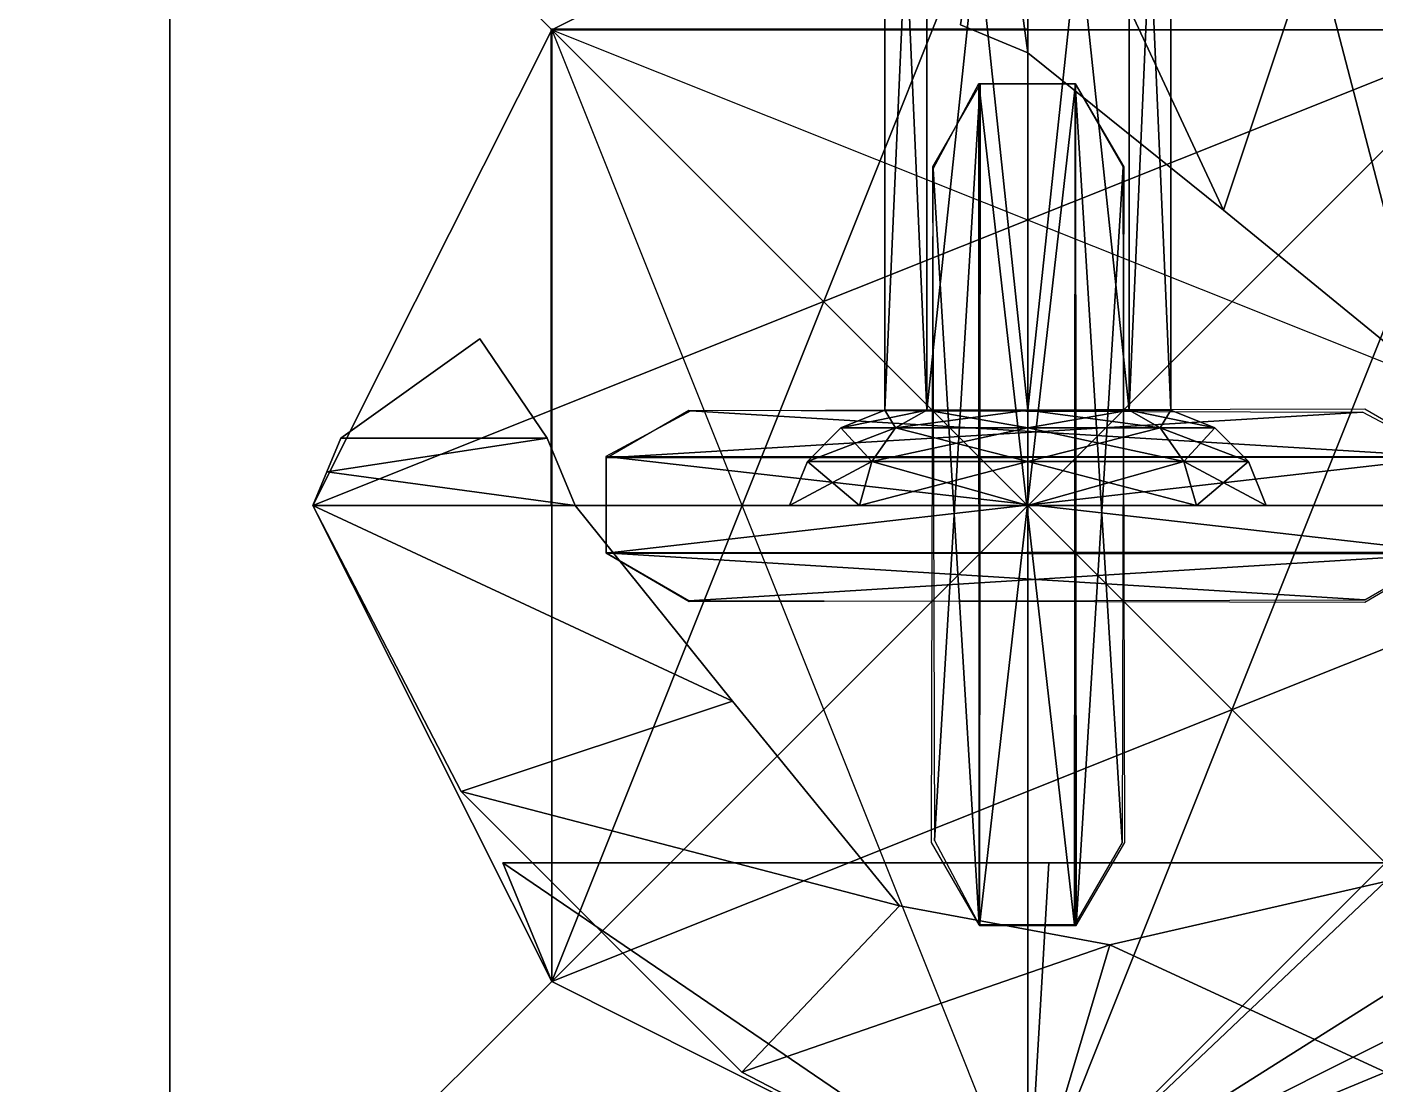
# Model space of a CAD drawing. Extents: x -150 to 2334, y -150 to 2984.
# Drawn here: x 2093.5 to 2107.64, y 1459.06 to 1470.15 of the extents above; entities that cross this region are included whole.
import ezdxf

# ---------------------------------------------------------------- set-up
doc = ezdxf.new("R2010")
doc.units = 0
for name, color, linetype in [('LAYER0', 7, 'CONTINUOUS'), ('LAYER108', 7, 'CONTINUOUS'), ('LAYER125', 7, 'CONTINUOUS'), ('LAYER142', 7, 'CONTINUOUS'), ('LAYER159', 7, 'CONTINUOUS'), ('LAYER202', 9, 'CONTINUOUS'), ('LAYER207', 254, 'CONTINUOUS'), ('LAYER218', 9, 'CONTINUOUS'), ('LAYER220', 7, 'CONTINUOUS'), ('LAYER221', 7, 'CONTINUOUS'), ('LAYER222', 254, 'CONTINUOUS'), ('LAYER277', 7, 'CONTINUOUS'), ('LAYER310', 7, 'CONTINUOUS')]:
    doc.layers.add(name, color=color, linetype=linetype)

msp = doc.modelspace()

# ---------------------------------------------------------------- linework, layer by layer
at = {"layer": 'LAYER0', "invisible_edges": 1}
for points in [[(2334, 2984, -5), (-150, -150, -5), (-150, 2984, -5), (2334, 2984, -5)], [(-150, -150, -5), (2334, 2984, -5), (2334, -150, -5), (-150, -150, -5)], [(2334, -150), (-150, 2984), (-150, -150), (2334, -150)], [(-150, 2984), (2334, -150), (2334, 2984), (-150, 2984)]]:
    msp.add_3dface(points, dxfattribs=at)
at = {"layer": 'LAYER108', "invisible_edges": 1}
for points in [[(2139.4, 1489.128, 866), (1674, 776.4584, 866), (2139.4, 776.4584, 866), (2139.4, 1489.128, 866)], [(1674, 776.4584, 866), (2139.4, 1489.128, 866), (1674, 1489.128, 866), (1674, 776.4584, 866)], [(1674, 1489.128, 848), (2139.4, 776.4584, 848), (1674, 776.4584, 848), (1674, 1489.128, 848)], [(2139.4, 776.4584, 848), (1674, 1489.128, 848), (2139.4, 1489.128, 848), (2139.4, 776.4584, 848)]]:
    msp.add_3dface(points, dxfattribs=at)
at = {"layer": 'LAYER125', "invisible_edges": 1}
for points in [[(2139.4, 1489.128, 1934), (1674, 776.4584, 1934), (2139.4, 776.4584, 1934), (2139.4, 1489.128, 1934)], [(1674, 776.4584, 1934), (2139.4, 1489.128, 1934), (1674, 1489.128, 1934), (1674, 776.4584, 1934)], [(1674, 1489.128, 1916), (2139.4, 776.4584, 1916), (1674, 776.4584, 1916), (1674, 1489.128, 1916)], [(2139.4, 776.4584, 1916), (1674, 1489.128, 1916), (2139.4, 1489.128, 1916), (2139.4, 776.4584, 1916)]]:
    msp.add_3dface(points, dxfattribs=at)
at = {"layer": 'LAYER142', "invisible_edges": 1}
for points in [[(2139.4, 1489.128, 1184), (1614, 776.4584, 1184), (2139.4, 776.4584, 1184), (2139.4, 1489.128, 1184)], [(1614, 776.4584, 1184), (2139.4, 1489.128, 1184), (1614, 1489.128, 1184), (1614, 776.4584, 1184)], [(1614, 1489.128, 1166), (2139.4, 776.4584, 1166), (1614, 776.4584, 1166), (1614, 1489.128, 1166)], [(2139.4, 776.4584, 1166), (1614, 1489.128, 1166), (2139.4, 1489.128, 1166), (2139.4, 776.4584, 1166)]]:
    msp.add_3dface(points, dxfattribs=at)
at = {"layer": 'LAYER159', "invisible_edges": 1}
for points in [[(2139.4, 1489.128, 1578), (1614, 776.4584, 1578), (2139.4, 776.4584, 1578), (2139.4, 1489.128, 1578)], [(1614, 776.4584, 1578), (2139.4, 1489.128, 1578), (1614, 1489.128, 1578), (1614, 776.4584, 1578)], [(1614, 1489.128, 1560), (2139.4, 776.4584, 1560), (1614, 776.4584, 1560), (1614, 1489.128, 1560)], [(2139.4, 776.4584, 1560), (1614, 1489.128, 1560), (2139.4, 1489.128, 1560), (2139.4, 776.4584, 1560)]]:
    msp.add_3dface(points, dxfattribs=at)
at = {"layer": 'LAYER202'}
for points in [[(2102.939, 1466.125, 87.93934), (2102.5, 1466.125, 89), (2102.5, 1476.125, 89), (2102.939, 1466.125, 87.93934)], [(2102.939, 1476.125, 87.93934), (2102.939, 1466.125, 87.93934), (2102.5, 1476.125, 89), (2102.939, 1476.125, 87.93934)], [(2102.5, 1466.125, 89), (2102.939, 1466.125, 90.06066), (2102.939, 1476.125, 90.06066), (2102.5, 1466.125, 89)], [(2102.5, 1476.125, 89), (2102.5, 1466.125, 89), (2102.939, 1476.125, 90.06066), (2102.5, 1476.125, 89)], [(2104, 1466.125, 87.5), (2102.939, 1466.125, 87.93934), (2102.939, 1476.125, 87.93934), (2104, 1466.125, 87.5)], [(2104, 1476.125, 87.5), (2104, 1466.125, 87.5), (2102.939, 1476.125, 87.93934), (2104, 1476.125, 87.5)], [(2102.939, 1466.125, 90.06066), (2104, 1466.125, 90.5), (2104, 1476.125, 90.5), (2102.939, 1466.125, 90.06066)], [(2102.939, 1476.125, 90.06066), (2102.939, 1466.125, 90.06066), (2104, 1476.125, 90.5), (2102.939, 1476.125, 90.06066)], [(2105.061, 1466.125, 87.93934), (2104, 1466.125, 87.5), (2104, 1476.125, 87.5), (2105.061, 1466.125, 87.93934)], [(2105.061, 1476.125, 87.93934), (2105.061, 1466.125, 87.93934), (2104, 1476.125, 87.5), (2105.061, 1476.125, 87.93934)], [(2104, 1466.125, 90.5), (2105.061, 1466.125, 90.06066), (2105.061, 1476.125, 90.06066), (2104, 1466.125, 90.5)], [(2104, 1476.125, 90.5), (2104, 1466.125, 90.5), (2105.061, 1476.125, 90.06066), (2104, 1476.125, 90.5)], [(2105.5, 1466.125, 89), (2105.061, 1466.125, 87.93934), (2105.061, 1476.125, 87.93934), (2105.5, 1466.125, 89)], [(2105.5, 1476.125, 89), (2105.5, 1466.125, 89), (2105.061, 1476.125, 87.93934), (2105.5, 1476.125, 89)], [(2105.061, 1466.125, 90.06066), (2105.5, 1466.125, 89), (2105.5, 1476.125, 89), (2105.061, 1466.125, 90.06066)], [(2105.061, 1476.125, 90.06066), (2105.061, 1466.125, 90.06066), (2105.5, 1476.125, 89), (2105.061, 1476.125, 90.06066)], [(2102.038, 1465.939, 89), (2102.613, 1465.939, 90.38704), (2102.5, 1466.125, 89), (2102.038, 1465.939, 89)], [(2102.038, 1465.939, 89), (2102.5, 1466.125, 89), (2102.939, 1466.125, 87.93934), (2102.038, 1465.939, 89)], [(2102.613, 1465.939, 87.61296), (2102.038, 1465.939, 89), (2102.939, 1466.125, 87.93934), (2102.613, 1465.939, 87.61296)], [(2102.613, 1465.939, 90.38704), (2102.939, 1466.125, 90.06066), (2102.5, 1466.125, 89), (2102.613, 1465.939, 90.38704)], [(2102.613, 1465.939, 90.38704), (2104, 1465.939, 90.96157), (2102.939, 1466.125, 90.06066), (2102.613, 1465.939, 90.38704)], [(2102.613, 1465.939, 87.61296), (2102.939, 1466.125, 87.93934), (2104, 1466.125, 87.5), (2102.613, 1465.939, 87.61296)], [(2104, 1465.939, 87.03843), (2102.613, 1465.939, 87.61296), (2104, 1466.125, 87.5), (2104, 1465.939, 87.03843)], [(2104, 1465.939, 90.96157), (2104, 1466.125, 90.5), (2102.939, 1466.125, 90.06066), (2104, 1465.939, 90.96157)], [(2104, 1465.939, 87.03843), (2104, 1466.125, 87.5), (2105.061, 1466.125, 87.93934), (2104, 1465.939, 87.03843)], [(2105.387, 1465.939, 87.61296), (2104, 1465.939, 87.03843), (2105.061, 1466.125, 87.93934), (2105.387, 1465.939, 87.61296)], [(2105.387, 1465.939, 90.38704), (2105.061, 1466.125, 90.06066), (2104, 1466.125, 90.5), (2105.387, 1465.939, 90.38704)], [(2104, 1465.939, 90.96157), (2105.387, 1465.939, 90.38704), (2104, 1466.125, 90.5), (2104, 1465.939, 90.96157)], [(2105.387, 1465.939, 87.61296), (2105.061, 1466.125, 87.93934), (2105.5, 1466.125, 89), (2105.387, 1465.939, 87.61296)], [(2105.962, 1465.939, 89), (2105.5, 1466.125, 89), (2105.061, 1466.125, 90.06066), (2105.962, 1465.939, 89)], [(2105.387, 1465.939, 90.38704), (2105.962, 1465.939, 89), (2105.061, 1466.125, 90.06066), (2105.387, 1465.939, 90.38704)], [(2105.962, 1465.939, 89), (2105.387, 1465.939, 87.61296), (2105.5, 1466.125, 89), (2105.962, 1465.939, 89)], [(2101.687, 1465.587, 89), (2102.364, 1465.587, 90.63594), (2102.038, 1465.939, 89), (2101.687, 1465.587, 89)], [(2101.687, 1465.587, 89), (2102.038, 1465.939, 89), (2102.613, 1465.939, 87.61296), (2101.687, 1465.587, 89)], [(2102.364, 1465.587, 87.36406), (2101.687, 1465.587, 89), (2102.613, 1465.939, 87.61296), (2102.364, 1465.587, 87.36406)], [(2102.364, 1465.587, 90.63594), (2102.613, 1465.939, 90.38704), (2102.038, 1465.939, 89), (2102.364, 1465.587, 90.63594)], [(2102.364, 1465.587, 90.63594), (2104, 1465.587, 91.31357), (2102.613, 1465.939, 90.38704), (2102.364, 1465.587, 90.63594)], [(2102.364, 1465.587, 87.36406), (2102.613, 1465.939, 87.61296), (2104, 1465.939, 87.03843), (2102.364, 1465.587, 87.36406)], [(2104, 1465.587, 86.68643), (2102.364, 1465.587, 87.36406), (2104, 1465.939, 87.03843), (2104, 1465.587, 86.68643)], [(2104, 1465.587, 91.31357), (2104, 1465.939, 90.96157), (2102.613, 1465.939, 90.38704), (2104, 1465.587, 91.31357)], [(2104, 1465.587, 86.68643), (2104, 1465.939, 87.03843), (2105.387, 1465.939, 87.61296), (2104, 1465.587, 86.68643)], [(2105.636, 1465.587, 87.36406), (2104, 1465.587, 86.68643), (2105.387, 1465.939, 87.61296), (2105.636, 1465.587, 87.36406)], [(2105.636, 1465.587, 90.63594), (2105.387, 1465.939, 90.38704), (2104, 1465.939, 90.96157), (2105.636, 1465.587, 90.63594)], [(2104, 1465.587, 91.31357), (2105.636, 1465.587, 90.63594), (2104, 1465.939, 90.96157), (2104, 1465.587, 91.31357)], [(2105.636, 1465.587, 87.36406), (2105.387, 1465.939, 87.61296), (2105.962, 1465.939, 89), (2105.636, 1465.587, 87.36406)], [(2106.313, 1465.587, 89), (2105.962, 1465.939, 89), (2105.387, 1465.939, 90.38704), (2106.313, 1465.587, 89)], [(2105.636, 1465.587, 90.63594), (2106.313, 1465.587, 89), (2105.387, 1465.939, 90.38704), (2105.636, 1465.587, 90.63594)], [(2106.313, 1465.587, 89), (2105.636, 1465.587, 87.36406), (2105.962, 1465.939, 89), (2106.313, 1465.587, 89)], [(2101.5, 1465.125, 89), (2102.232, 1465.125, 90.76777), (2101.687, 1465.587, 89), (2101.5, 1465.125, 89)], [(2101.5, 1465.125, 89), (2101.687, 1465.587, 89), (2102.364, 1465.587, 87.36406), (2101.5, 1465.125, 89)], [(2102.232, 1465.125, 87.23223), (2101.5, 1465.125, 89), (2102.364, 1465.587, 87.36406), (2102.232, 1465.125, 87.23223)], [(2102.232, 1465.125, 90.76777), (2102.364, 1465.587, 90.63594), (2101.687, 1465.587, 89), (2102.232, 1465.125, 90.76777)], [(2102.232, 1465.125, 90.76777), (2104, 1465.125, 91.5), (2102.364, 1465.587, 90.63594), (2102.232, 1465.125, 90.76777)], [(2102.232, 1465.125, 87.23223), (2102.364, 1465.587, 87.36406), (2104, 1465.587, 86.68643), (2102.232, 1465.125, 87.23223)], [(2104, 1465.125, 86.5), (2102.232, 1465.125, 87.23223), (2104, 1465.587, 86.68643), (2104, 1465.125, 86.5)], [(2104, 1465.125, 91.5), (2104, 1465.587, 91.31357), (2102.364, 1465.587, 90.63594), (2104, 1465.125, 91.5)], [(2104, 1465.125, 86.5), (2104, 1465.587, 86.68643), (2105.636, 1465.587, 87.36406), (2104, 1465.125, 86.5)], [(2105.768, 1465.125, 87.23223), (2104, 1465.125, 86.5), (2105.636, 1465.587, 87.36406), (2105.768, 1465.125, 87.23223)], [(2105.768, 1465.125, 90.76777), (2105.636, 1465.587, 90.63594), (2104, 1465.587, 91.31357), (2105.768, 1465.125, 90.76777)], [(2104, 1465.125, 91.5), (2105.768, 1465.125, 90.76777), (2104, 1465.587, 91.31357), (2104, 1465.125, 91.5)], [(2105.768, 1465.125, 87.23223), (2105.636, 1465.587, 87.36406), (2106.313, 1465.587, 89), (2105.768, 1465.125, 87.23223)], [(2106.5, 1465.125, 89), (2106.313, 1465.587, 89), (2105.636, 1465.587, 90.63594), (2106.5, 1465.125, 89)], [(2105.768, 1465.125, 90.76777), (2106.5, 1465.125, 89), (2105.636, 1465.587, 90.63594), (2105.768, 1465.125, 90.76777)], [(2106.5, 1465.125, 89), (2105.768, 1465.125, 87.23223), (2106.313, 1465.587, 89), (2106.5, 1465.125, 89)], [(2101.5, 1465.125, 89), (2104, 1465.125, 91.5), (2102.232, 1465.125, 90.76777), (2101.5, 1465.125, 89)], [(2105.768, 1465.125, 90.76777), (2104, 1465.125, 91.5), (2101.5, 1465.125, 89), (2105.768, 1465.125, 90.76777)], [(2106.5, 1465.125, 89), (2105.768, 1465.125, 90.76777), (2101.5, 1465.125, 89), (2106.5, 1465.125, 89)], [(2102.232, 1465.125, 87.23223), (2106.5, 1465.125, 89), (2101.5, 1465.125, 89), (2102.232, 1465.125, 87.23223)], [(2104, 1465.125, 86.5), (2106.5, 1465.125, 89), (2102.232, 1465.125, 87.23223), (2104, 1465.125, 86.5)], [(2105.768, 1465.125, 87.23223), (2106.5, 1465.125, 89), (2104, 1465.125, 86.5), (2105.768, 1465.125, 87.23223)]]:
    msp.add_3dface(points, dxfattribs=at)
at = {"layer": 'LAYER207'}
for points in [[(2095, 1456.125, 97.95), (2095, 1474.125, 98.05), (2095, 1474.125, 97.95), (2095, 1456.125, 97.95)], [(2095, 1456.125, 98.05), (2095, 1474.125, 98.05), (2095, 1456.125, 97.95), (2095, 1456.125, 98.05)], [(2113, 1456.125, 97.95), (2095, 1474.125, 97.95), (2113, 1474.125, 97.95), (2113, 1456.125, 97.95)], [(2095, 1456.125, 97.95), (2095, 1474.125, 97.95), (2113, 1456.125, 97.95), (2095, 1456.125, 97.95)], [(2113, 1474.125, 98.05), (2095, 1456.125, 98.05), (2113, 1456.125, 98.05), (2113, 1474.125, 98.05)], [(2095, 1474.125, 98.05), (2095, 1456.125, 98.05), (2113, 1474.125, 98.05), (2095, 1474.125, 98.05)], [(2104, 1472.625, 98.5), (2099.007, 1470.118, 98.5), (2108.993, 1470.118, 98.5), (2104, 1472.625, 98.5)], [(2099.007, 1470.118, 92.5), (2104, 1472.625, 98.5), (2104, 1472.625, 92.5), (2099.007, 1470.118, 92.5)], [(2099.007, 1470.118, 98.5), (2104, 1472.625, 98.5), (2099.007, 1470.118, 92.5), (2099.007, 1470.118, 98.5)], [(2104, 1472.625, 92.5), (2108.993, 1470.118, 92.5), (2099.007, 1470.118, 92.5), (2104, 1472.625, 92.5)], [(2099.007, 1470.118, 98.5), (2108.993, 1470.118, 98.5), (2104, 1472.625, 98.5), (2099.007, 1470.118, 98.5)], [(2104, 1472.625, 92.5), (2108.993, 1470.118, 98.5), (2108.993, 1470.118, 92.5), (2104, 1472.625, 92.5)], [(2104, 1472.625, 98.5), (2108.993, 1470.118, 98.5), (2104, 1472.625, 92.5), (2104, 1472.625, 98.5)], [(2096.5, 1465.125, 92.5), (2099.007, 1470.118, 98.5), (2099.007, 1470.118, 92.5), (2096.5, 1465.125, 92.5)], [(2096.5, 1465.125, 98.5), (2099.007, 1470.118, 98.5), (2096.5, 1465.125, 92.5), (2096.5, 1465.125, 98.5)], [(2099.007, 1470.118, 92.5), (2108.993, 1470.118, 92.5), (2096.5, 1465.125, 92.5), (2099.007, 1470.118, 92.5)], [(2096.5, 1465.125, 92.5), (2108.993, 1470.118, 92.5), (2099.007, 1460.132, 92.5), (2096.5, 1465.125, 92.5)], [(2096.5, 1465.125, 98.5), (2108.993, 1470.118, 98.5), (2099.007, 1470.118, 98.5), (2096.5, 1465.125, 98.5)], [(2096.5, 1465.125, 98.5), (2111.5, 1465.125, 98.5), (2108.993, 1470.118, 98.5), (2096.5, 1465.125, 98.5)], [(2108.993, 1470.118, 98.5), (2099.007, 1470.118, 98.5), (2111.5, 1465.125, 98.5), (2108.993, 1470.118, 98.5)], [(2099.007, 1460.132, 92.5), (2108.993, 1470.118, 92.5), (2111.5, 1465.125, 92.5), (2099.007, 1460.132, 92.5)], [(2103.019, 1461.612, 98.5), (2103.5, 1469.546, 98.5), (2103, 1468.68, 98.5), (2103.019, 1461.612, 98.5)], [(2103.494, 1460.718, 98.5), (2103.5, 1469.546, 98.5), (2103.019, 1461.612, 98.5), (2103.494, 1460.718, 98.5)], [(2103.494, 1460.718, 98.5), (2104.5, 1469.546, 98.5), (2103.5, 1469.546, 98.5), (2103.494, 1460.718, 98.5)], [(2104.506, 1460.718, 98.5), (2104.5, 1469.546, 98.5), (2103.494, 1460.718, 98.5), (2104.506, 1460.718, 98.5)], [(2104.506, 1460.718, 98.5), (2105, 1468.68, 98.5), (2104.5, 1469.546, 98.5), (2104.506, 1460.718, 98.5)], [(2105.018, 1461.591, 98.5), (2105, 1468.68, 98.5), (2104.506, 1460.718, 98.5), (2105.018, 1461.591, 98.5)], [(2096.793, 1465.832, 88), (2098.25, 1466.875, 86.5), (2096.793, 1465.832, 86.5), (2096.793, 1465.832, 88)], [(2098.25, 1466.875, 88), (2098.25, 1466.875, 86.5), (2096.793, 1465.832, 88), (2098.25, 1466.875, 88)], [(2098.25, 1466.875, 86.5), (2098.957, 1465.832, 86.5), (2096.793, 1465.832, 86.5), (2098.25, 1466.875, 86.5)], [(2096.793, 1465.832, 88), (2098.957, 1465.832, 88), (2098.25, 1466.875, 88), (2096.793, 1465.832, 88)], [(2098.25, 1466.875, 88), (2098.957, 1465.832, 86.5), (2098.25, 1466.875, 86.5), (2098.25, 1466.875, 88)], [(2098.957, 1465.832, 88), (2098.957, 1465.832, 86.5), (2098.25, 1466.875, 88), (2098.957, 1465.832, 88)], [(2099.573, 1465.641, 98.5), (2108.4, 1465.635, 98.5), (2100.466, 1466.117, 98.5), (2099.573, 1465.641, 98.5)], [(2100.466, 1466.117, 98.5), (2108.4, 1465.635, 98.5), (2107.534, 1466.135, 98.5), (2100.466, 1466.117, 98.5)], [(2096.5, 1465.125, 86.5), (2096.793, 1465.832, 88), (2096.793, 1465.832, 86.5), (2096.5, 1465.125, 86.5)], [(2096.5, 1465.125, 88), (2096.793, 1465.832, 88), (2096.5, 1465.125, 86.5), (2096.5, 1465.125, 88)], [(2098.957, 1465.832, 86.5), (2099.25, 1465.125, 86.5), (2096.646, 1465.479, 86.5), (2098.957, 1465.832, 86.5)], [(2096.793, 1465.832, 86.5), (2098.957, 1465.832, 86.5), (2096.646, 1465.479, 86.5), (2096.793, 1465.832, 86.5)], [(2096.646, 1465.479, 88), (2098.957, 1465.832, 88), (2096.793, 1465.832, 88), (2096.646, 1465.479, 88)], [(2096.646, 1465.479, 88), (2099.25, 1465.125, 88), (2098.957, 1465.832, 88), (2096.646, 1465.479, 88)], [(2098.957, 1465.832, 88), (2099.25, 1465.125, 86.5), (2098.957, 1465.832, 86.5), (2098.957, 1465.832, 88)], [(2099.25, 1465.125, 88), (2099.25, 1465.125, 86.5), (2098.957, 1465.832, 88), (2099.25, 1465.125, 88)], [(2099.573, 1465.641, 98.5), (2108.4, 1464.635, 98.5), (2108.4, 1465.635, 98.5), (2099.573, 1465.641, 98.5)], [(2099.573, 1464.63, 98.5), (2108.4, 1464.635, 98.5), (2099.573, 1465.641, 98.5), (2099.573, 1464.63, 98.5)], [(2096.646, 1465.479, 86.5), (2099.25, 1465.125, 86.5), (2096.5, 1465.125, 86.5), (2096.646, 1465.479, 86.5)], [(2096.5, 1465.125, 88), (2099.25, 1465.125, 88), (2096.646, 1465.479, 88), (2096.5, 1465.125, 88)], [(2099.007, 1460.132, 92.5), (2096.5, 1465.125, 98.5), (2096.5, 1465.125, 92.5), (2099.007, 1460.132, 92.5)], [(2099.007, 1460.132, 98.5), (2096.5, 1465.125, 98.5), (2099.007, 1460.132, 92.5), (2099.007, 1460.132, 98.5)], [(2098.054, 1462.125, 88), (2096.5, 1465.125, 86.5), (2098.054, 1462.125, 86.5), (2098.054, 1462.125, 88)], [(2096.5, 1465.125, 88), (2096.5, 1465.125, 86.5), (2098.054, 1462.125, 88), (2096.5, 1465.125, 88)], [(2096.5, 1465.125, 86.5), (2100.9, 1463.071, 86.5), (2098.054, 1462.125, 86.5), (2096.5, 1465.125, 86.5)], [(2099.25, 1465.125, 86.5), (2100.9, 1463.071, 86.5), (2096.5, 1465.125, 86.5), (2099.25, 1465.125, 86.5)], [(2096.5, 1465.125, 88), (2100.9, 1463.071, 88), (2099.25, 1465.125, 88), (2096.5, 1465.125, 88)], [(2098.054, 1462.125, 88), (2100.9, 1463.071, 88), (2096.5, 1465.125, 88), (2098.054, 1462.125, 88)], [(2099.007, 1460.132, 98.5), (2111.5, 1465.125, 98.5), (2096.5, 1465.125, 98.5), (2099.007, 1460.132, 98.5)], [(2099.007, 1460.132, 92.5), (2111.5, 1465.125, 92.5), (2104, 1457.625, 92.5), (2099.007, 1460.132, 92.5)], [(2104, 1457.625, 98.5), (2111.5, 1465.125, 98.5), (2099.007, 1460.132, 98.5), (2104, 1457.625, 98.5)], [(2099.25, 1465.125, 88), (2100.9, 1463.071, 86.5), (2099.25, 1465.125, 86.5), (2099.25, 1465.125, 88)], [(2100.9, 1463.071, 88), (2100.9, 1463.071, 86.5), (2099.25, 1465.125, 88), (2100.9, 1463.071, 88)], [(2104, 1457.625, 92.5), (2111.5, 1465.125, 92.5), (2108.993, 1460.132, 92.5), (2104, 1457.625, 92.5)], [(2108.993, 1460.132, 98.5), (2111.5, 1465.125, 98.5), (2104, 1457.625, 98.5), (2108.993, 1460.132, 98.5)], [(2099.573, 1464.63, 98.5), (2107.534, 1464.135, 98.5), (2108.4, 1464.635, 98.5), (2099.573, 1464.63, 98.5)], [(2100.446, 1464.118, 98.5), (2107.534, 1464.135, 98.5), (2099.573, 1464.63, 98.5), (2100.446, 1464.118, 98.5)], [(2100.9, 1463.071, 86.5), (2102.655, 1460.926, 86.5), (2098.054, 1462.125, 86.5), (2100.9, 1463.071, 86.5)], [(2098.054, 1462.125, 88), (2102.655, 1460.926, 88), (2100.9, 1463.071, 88), (2098.054, 1462.125, 88)], [(2100.9, 1463.071, 86.5), (2102.655, 1460.926, 88), (2102.655, 1460.926, 86.5), (2100.9, 1463.071, 86.5)], [(2100.9, 1463.071, 88), (2102.655, 1460.926, 88), (2100.9, 1463.071, 86.5), (2100.9, 1463.071, 88)], [(2101, 1459.179, 88), (2098.054, 1462.125, 86.5), (2101, 1459.179, 86.5), (2101, 1459.179, 88)], [(2098.054, 1462.125, 88), (2098.054, 1462.125, 86.5), (2101, 1459.179, 88), (2098.054, 1462.125, 88)], [(2098.054, 1462.125, 86.5), (2102.655, 1460.926, 86.5), (2101, 1459.179, 86.5), (2098.054, 1462.125, 86.5)], [(2101, 1459.179, 88), (2102.655, 1460.926, 88), (2098.054, 1462.125, 88), (2101, 1459.179, 88)], [(2104, 1457.625, 86.5), (2107.75, 1461.179, 86.5), (2107.75, 1459.179, 86.5), (2104, 1457.625, 86.5)], [(2104.859, 1460.514, 86.5), (2107.75, 1461.179, 86.5), (2104, 1457.625, 86.5), (2104.859, 1460.514, 86.5)], [(2104, 1457.625, 88), (2107.75, 1461.179, 88), (2104.859, 1460.514, 88), (2104, 1457.625, 88)], [(2107.75, 1459.179, 88), (2107.75, 1461.179, 88), (2104, 1457.625, 88), (2107.75, 1459.179, 88)], [(2104.859, 1460.514, 88), (2107.75, 1459.179, 88), (2107.75, 1461.179, 88), (2104.859, 1460.514, 88)], [(2104.859, 1460.514, 86.5), (2107.75, 1461.179, 88), (2107.75, 1461.179, 86.5), (2104.859, 1460.514, 86.5)], [(2104.859, 1460.514, 88), (2107.75, 1461.179, 88), (2104.859, 1460.514, 86.5), (2104.859, 1460.514, 88)], [(2102.655, 1460.926, 88), (2104.859, 1460.514, 88), (2101, 1459.179, 88), (2102.655, 1460.926, 88)], [(2102.655, 1460.926, 86.5), (2104.859, 1460.514, 86.5), (2101, 1459.179, 86.5), (2102.655, 1460.926, 86.5)], [(2101, 1459.179, 88), (2104.859, 1460.514, 88), (2102.655, 1460.926, 88), (2101, 1459.179, 88)], [(2102.655, 1460.926, 86.5), (2104.859, 1460.514, 88), (2104.859, 1460.514, 86.5), (2102.655, 1460.926, 86.5)], [(2102.655, 1460.926, 88), (2104.859, 1460.514, 88), (2102.655, 1460.926, 86.5), (2102.655, 1460.926, 88)], [(2101, 1459.179, 88), (2104.859, 1460.514, 88), (2104, 1457.625, 88), (2101, 1459.179, 88)], [(2101, 1459.179, 86.5), (2104.859, 1460.514, 86.5), (2104, 1457.625, 86.5), (2101, 1459.179, 86.5)], [(2104, 1457.625, 88), (2104.859, 1460.514, 88), (2101, 1459.179, 88), (2104, 1457.625, 88)], [(2104, 1457.625, 88), (2107.75, 1459.179, 88), (2104.859, 1460.514, 88), (2104, 1457.625, 88)], [(2104, 1457.625, 92.5), (2099.007, 1460.132, 98.5), (2099.007, 1460.132, 92.5), (2104, 1457.625, 92.5)], [(2104, 1457.625, 98.5), (2099.007, 1460.132, 98.5), (2104, 1457.625, 92.5), (2104, 1457.625, 98.5)], [(2108.993, 1460.132, 92.5), (2104, 1457.625, 98.5), (2104, 1457.625, 92.5), (2108.993, 1460.132, 92.5)], [(2108.993, 1460.132, 98.5), (2104, 1457.625, 98.5), (2108.993, 1460.132, 92.5), (2108.993, 1460.132, 98.5)], [(2104, 1457.625, 86.5), (2101, 1459.179, 88), (2101, 1459.179, 86.5), (2104, 1457.625, 86.5)], [(2104, 1457.625, 88), (2101, 1459.179, 88), (2104, 1457.625, 86.5), (2104, 1457.625, 88)], [(2104, 1457.625, 86.5), (2107.75, 1459.179, 88), (2104, 1457.625, 88), (2104, 1457.625, 86.5)], [(2107.75, 1459.179, 86.5), (2107.75, 1459.179, 88), (2104, 1457.625, 86.5), (2107.75, 1459.179, 86.5)]]:
    msp.add_3dface(points, dxfattribs=at)
at = {"layer": 'LAYER218'}
for points in [[(2102.939, 1466.125, 2341.061), (2102.5, 1476.125, 2340), (2102.5, 1466.125, 2340), (2102.939, 1466.125, 2341.061)], [(2102.939, 1476.125, 2341.061), (2102.5, 1476.125, 2340), (2102.939, 1466.125, 2341.061), (2102.939, 1476.125, 2341.061)], [(2102.5, 1466.125, 2340), (2102.939, 1476.125, 2338.939), (2102.939, 1466.125, 2338.939), (2102.5, 1466.125, 2340)], [(2102.5, 1476.125, 2340), (2102.939, 1476.125, 2338.939), (2102.5, 1466.125, 2340), (2102.5, 1476.125, 2340)], [(2104, 1466.125, 2341.5), (2102.939, 1476.125, 2341.061), (2102.939, 1466.125, 2341.061), (2104, 1466.125, 2341.5)], [(2104, 1476.125, 2341.5), (2102.939, 1476.125, 2341.061), (2104, 1466.125, 2341.5), (2104, 1476.125, 2341.5)], [(2102.939, 1466.125, 2338.939), (2104, 1476.125, 2338.5), (2104, 1466.125, 2338.5), (2102.939, 1466.125, 2338.939)], [(2102.939, 1476.125, 2338.939), (2104, 1476.125, 2338.5), (2102.939, 1466.125, 2338.939), (2102.939, 1476.125, 2338.939)], [(2105.061, 1466.125, 2341.061), (2104, 1476.125, 2341.5), (2104, 1466.125, 2341.5), (2105.061, 1466.125, 2341.061)], [(2105.061, 1476.125, 2341.061), (2104, 1476.125, 2341.5), (2105.061, 1466.125, 2341.061), (2105.061, 1476.125, 2341.061)], [(2104, 1466.125, 2338.5), (2105.061, 1476.125, 2338.939), (2105.061, 1466.125, 2338.939), (2104, 1466.125, 2338.5)], [(2104, 1476.125, 2338.5), (2105.061, 1476.125, 2338.939), (2104, 1466.125, 2338.5), (2104, 1476.125, 2338.5)], [(2105.5, 1466.125, 2340), (2105.061, 1476.125, 2341.061), (2105.061, 1466.125, 2341.061), (2105.5, 1466.125, 2340)], [(2105.5, 1476.125, 2340), (2105.061, 1476.125, 2341.061), (2105.5, 1466.125, 2340), (2105.5, 1476.125, 2340)], [(2105.061, 1466.125, 2338.939), (2105.5, 1476.125, 2340), (2105.5, 1466.125, 2340), (2105.061, 1466.125, 2338.939)], [(2105.061, 1476.125, 2338.939), (2105.5, 1476.125, 2340), (2105.061, 1466.125, 2338.939), (2105.061, 1476.125, 2338.939)], [(2102.038, 1465.939, 2340), (2102.5, 1466.125, 2340), (2102.613, 1465.939, 2338.613), (2102.038, 1465.939, 2340)], [(2102.038, 1465.939, 2340), (2102.939, 1466.125, 2341.061), (2102.5, 1466.125, 2340), (2102.038, 1465.939, 2340)], [(2102.613, 1465.939, 2341.387), (2102.939, 1466.125, 2341.061), (2102.038, 1465.939, 2340), (2102.613, 1465.939, 2341.387)], [(2102.613, 1465.939, 2338.613), (2102.5, 1466.125, 2340), (2102.939, 1466.125, 2338.939), (2102.613, 1465.939, 2338.613)], [(2102.613, 1465.939, 2338.613), (2102.939, 1466.125, 2338.939), (2104, 1465.939, 2338.038), (2102.613, 1465.939, 2338.613)], [(2102.613, 1465.939, 2341.387), (2104, 1466.125, 2341.5), (2102.939, 1466.125, 2341.061), (2102.613, 1465.939, 2341.387)], [(2104, 1465.939, 2341.962), (2104, 1466.125, 2341.5), (2102.613, 1465.939, 2341.387), (2104, 1465.939, 2341.962)], [(2104, 1465.939, 2338.038), (2102.939, 1466.125, 2338.939), (2104, 1466.125, 2338.5), (2104, 1465.939, 2338.038)], [(2104, 1465.939, 2341.962), (2105.061, 1466.125, 2341.061), (2104, 1466.125, 2341.5), (2104, 1465.939, 2341.962)], [(2105.387, 1465.939, 2341.387), (2105.061, 1466.125, 2341.061), (2104, 1465.939, 2341.962), (2105.387, 1465.939, 2341.387)], [(2105.387, 1465.939, 2338.613), (2104, 1466.125, 2338.5), (2105.061, 1466.125, 2338.939), (2105.387, 1465.939, 2338.613)], [(2104, 1465.939, 2338.038), (2104, 1466.125, 2338.5), (2105.387, 1465.939, 2338.613), (2104, 1465.939, 2338.038)], [(2105.387, 1465.939, 2341.387), (2105.5, 1466.125, 2340), (2105.061, 1466.125, 2341.061), (2105.387, 1465.939, 2341.387)], [(2105.962, 1465.939, 2340), (2105.061, 1466.125, 2338.939), (2105.5, 1466.125, 2340), (2105.962, 1465.939, 2340)], [(2105.387, 1465.939, 2338.613), (2105.061, 1466.125, 2338.939), (2105.962, 1465.939, 2340), (2105.387, 1465.939, 2338.613)], [(2105.962, 1465.939, 2340), (2105.5, 1466.125, 2340), (2105.387, 1465.939, 2341.387), (2105.962, 1465.939, 2340)], [(2101.687, 1465.587, 2340), (2102.038, 1465.939, 2340), (2102.364, 1465.587, 2338.364), (2101.687, 1465.587, 2340)], [(2101.687, 1465.587, 2340), (2102.613, 1465.939, 2341.387), (2102.038, 1465.939, 2340), (2101.687, 1465.587, 2340)], [(2102.364, 1465.587, 2341.636), (2102.613, 1465.939, 2341.387), (2101.687, 1465.587, 2340), (2102.364, 1465.587, 2341.636)], [(2102.364, 1465.587, 2338.364), (2102.038, 1465.939, 2340), (2102.613, 1465.939, 2338.613), (2102.364, 1465.587, 2338.364)], [(2102.364, 1465.587, 2338.364), (2102.613, 1465.939, 2338.613), (2104, 1465.587, 2337.687), (2102.364, 1465.587, 2338.364)], [(2102.364, 1465.587, 2341.636), (2104, 1465.939, 2341.962), (2102.613, 1465.939, 2341.387), (2102.364, 1465.587, 2341.636)], [(2104, 1465.587, 2342.313), (2104, 1465.939, 2341.962), (2102.364, 1465.587, 2341.636), (2104, 1465.587, 2342.313)], [(2104, 1465.587, 2337.687), (2102.613, 1465.939, 2338.613), (2104, 1465.939, 2338.038), (2104, 1465.587, 2337.687)], [(2104, 1465.587, 2342.313), (2105.387, 1465.939, 2341.387), (2104, 1465.939, 2341.962), (2104, 1465.587, 2342.313)], [(2105.636, 1465.587, 2341.636), (2105.387, 1465.939, 2341.387), (2104, 1465.587, 2342.313), (2105.636, 1465.587, 2341.636)], [(2105.636, 1465.587, 2338.364), (2104, 1465.939, 2338.038), (2105.387, 1465.939, 2338.613), (2105.636, 1465.587, 2338.364)], [(2104, 1465.587, 2337.687), (2104, 1465.939, 2338.038), (2105.636, 1465.587, 2338.364), (2104, 1465.587, 2337.687)], [(2105.636, 1465.587, 2341.636), (2105.962, 1465.939, 2340), (2105.387, 1465.939, 2341.387), (2105.636, 1465.587, 2341.636)], [(2106.313, 1465.587, 2340), (2105.387, 1465.939, 2338.613), (2105.962, 1465.939, 2340), (2106.313, 1465.587, 2340)], [(2105.636, 1465.587, 2338.364), (2105.387, 1465.939, 2338.613), (2106.313, 1465.587, 2340), (2105.636, 1465.587, 2338.364)], [(2106.313, 1465.587, 2340), (2105.962, 1465.939, 2340), (2105.636, 1465.587, 2341.636), (2106.313, 1465.587, 2340)], [(2101.5, 1465.125, 2340), (2101.687, 1465.587, 2340), (2102.232, 1465.125, 2338.232), (2101.5, 1465.125, 2340)], [(2101.5, 1465.125, 2340), (2102.364, 1465.587, 2341.636), (2101.687, 1465.587, 2340), (2101.5, 1465.125, 2340)], [(2102.232, 1465.125, 2341.768), (2102.364, 1465.587, 2341.636), (2101.5, 1465.125, 2340), (2102.232, 1465.125, 2341.768)], [(2102.232, 1465.125, 2338.232), (2101.687, 1465.587, 2340), (2102.364, 1465.587, 2338.364), (2102.232, 1465.125, 2338.232)], [(2102.232, 1465.125, 2338.232), (2102.364, 1465.587, 2338.364), (2104, 1465.125, 2337.5), (2102.232, 1465.125, 2338.232)], [(2102.232, 1465.125, 2341.768), (2104, 1465.587, 2342.313), (2102.364, 1465.587, 2341.636), (2102.232, 1465.125, 2341.768)], [(2104, 1465.125, 2342.5), (2104, 1465.587, 2342.313), (2102.232, 1465.125, 2341.768), (2104, 1465.125, 2342.5)], [(2104, 1465.125, 2337.5), (2102.364, 1465.587, 2338.364), (2104, 1465.587, 2337.687), (2104, 1465.125, 2337.5)], [(2104, 1465.125, 2342.5), (2105.636, 1465.587, 2341.636), (2104, 1465.587, 2342.313), (2104, 1465.125, 2342.5)], [(2105.768, 1465.125, 2341.768), (2105.636, 1465.587, 2341.636), (2104, 1465.125, 2342.5), (2105.768, 1465.125, 2341.768)], [(2105.768, 1465.125, 2338.232), (2104, 1465.587, 2337.687), (2105.636, 1465.587, 2338.364), (2105.768, 1465.125, 2338.232)], [(2104, 1465.125, 2337.5), (2104, 1465.587, 2337.687), (2105.768, 1465.125, 2338.232), (2104, 1465.125, 2337.5)], [(2105.768, 1465.125, 2341.768), (2106.313, 1465.587, 2340), (2105.636, 1465.587, 2341.636), (2105.768, 1465.125, 2341.768)], [(2106.5, 1465.125, 2340), (2105.636, 1465.587, 2338.364), (2106.313, 1465.587, 2340), (2106.5, 1465.125, 2340)], [(2105.768, 1465.125, 2338.232), (2105.636, 1465.587, 2338.364), (2106.5, 1465.125, 2340), (2105.768, 1465.125, 2338.232)], [(2106.5, 1465.125, 2340), (2106.313, 1465.587, 2340), (2105.768, 1465.125, 2341.768), (2106.5, 1465.125, 2340)], [(2101.5, 1465.125, 2340), (2102.232, 1465.125, 2338.232), (2104, 1465.125, 2337.5), (2101.5, 1465.125, 2340)], [(2105.768, 1465.125, 2338.232), (2101.5, 1465.125, 2340), (2104, 1465.125, 2337.5), (2105.768, 1465.125, 2338.232)], [(2106.5, 1465.125, 2340), (2101.5, 1465.125, 2340), (2105.768, 1465.125, 2338.232), (2106.5, 1465.125, 2340)], [(2102.232, 1465.125, 2341.768), (2101.5, 1465.125, 2340), (2106.5, 1465.125, 2340), (2102.232, 1465.125, 2341.768)], [(2104, 1465.125, 2342.5), (2102.232, 1465.125, 2341.768), (2106.5, 1465.125, 2340), (2104, 1465.125, 2342.5)], [(2105.768, 1465.125, 2341.768), (2104, 1465.125, 2342.5), (2106.5, 1465.125, 2340), (2105.768, 1465.125, 2341.768)]]:
    msp.add_3dface(points, dxfattribs=at)
at = {"layer": 'LAYER220', "invisible_edges": 1}
for points in [[(2104, 1465.125, 2331), (2099, 1470.125, 2331), (2104, 1470.125, 2331), (2104, 1465.125, 2331)], [(2099, 1470.125, 2331), (2104, 1465.125, 2331), (2099, 1465.125, 2331), (2099, 1470.125, 2331)], [(2099, 1465.125, 2332), (2099, 1470.125, 2331), (2099, 1465.125, 2331), (2099, 1465.125, 2332)], [(2099, 1470.125, 2331), (2099, 1465.125, 2332), (2099, 1470.125, 2332), (2099, 1470.125, 2331)], [(2104, 1470.125, 2332), (2099, 1470.125, 2331), (2099, 1470.125, 2332), (2104, 1470.125, 2332)], [(2099, 1470.125, 2331), (2104, 1470.125, 2332), (2104, 1470.125, 2331), (2099, 1470.125, 2331)], [(2099, 1465.125, 2332), (2104, 1470.125, 2332), (2099, 1470.125, 2332), (2099, 1465.125, 2332)], [(2104, 1470.125, 2332), (2099, 1465.125, 2332), (2104, 1465.125, 2332), (2104, 1470.125, 2332)], [(2104, 1470.125, 2332), (2104, 1465.125, 2331), (2104, 1470.125, 2331), (2104, 1470.125, 2332)], [(2104, 1465.125, 2331), (2104, 1470.125, 2332), (2104, 1465.125, 2332), (2104, 1465.125, 2331)], [(2104, 1465.125, 2331), (2099, 1465.125, 2332), (2099, 1465.125, 2331), (2104, 1465.125, 2331)], [(2099, 1465.125, 2332), (2104, 1465.125, 2331), (2104, 1465.125, 2332), (2099, 1465.125, 2332)]]:
    msp.add_3dface(points, dxfattribs=at)
at = {"layer": 'LAYER221', "invisible_edges": 1}
for points in [[(2104, 1465.125, 2331), (2099, 1470.125, 2331), (2104, 1470.125, 2331), (2104, 1465.125, 2331)], [(2099, 1470.125, 2331), (2104, 1465.125, 2331), (2099, 1465.125, 2331), (2099, 1470.125, 2331)], [(2099, 1465.125, 2332), (2099, 1470.125, 2331), (2099, 1465.125, 2331), (2099, 1465.125, 2332)], [(2099, 1470.125, 2331), (2099, 1465.125, 2332), (2099, 1470.125, 2332), (2099, 1470.125, 2331)], [(2104, 1470.125, 2332), (2099, 1470.125, 2331), (2099, 1470.125, 2332), (2104, 1470.125, 2332)], [(2099, 1470.125, 2331), (2104, 1470.125, 2332), (2104, 1470.125, 2331), (2099, 1470.125, 2331)], [(2099, 1465.125, 2332), (2104, 1470.125, 2332), (2099, 1470.125, 2332), (2099, 1465.125, 2332)], [(2104, 1470.125, 2332), (2099, 1465.125, 2332), (2104, 1465.125, 2332), (2104, 1470.125, 2332)], [(2104, 1470.125, 2332), (2104, 1465.125, 2331), (2104, 1470.125, 2331), (2104, 1470.125, 2332)], [(2104, 1465.125, 2331), (2104, 1470.125, 2332), (2104, 1465.125, 2332), (2104, 1465.125, 2331)], [(2104, 1465.125, 2331), (2099, 1465.125, 2332), (2099, 1465.125, 2331), (2104, 1465.125, 2331)], [(2099, 1465.125, 2332), (2104, 1465.125, 2331), (2104, 1465.125, 2332), (2099, 1465.125, 2332)]]:
    msp.add_3dface(points, dxfattribs=at)
at = {"layer": 'LAYER222'}
for points in [[(2095, 1474.125, 2331.05), (2095, 1456.125, 2330.95), (2095, 1456.125, 2331.05), (2095, 1474.125, 2331.05)], [(2095, 1474.125, 2330.95), (2095, 1456.125, 2330.95), (2095, 1474.125, 2331.05), (2095, 1474.125, 2330.95)], [(2113, 1456.125, 2331.05), (2095, 1474.125, 2331.05), (2095, 1456.125, 2331.05), (2113, 1456.125, 2331.05)], [(2113, 1474.125, 2331.05), (2095, 1474.125, 2331.05), (2113, 1456.125, 2331.05), (2113, 1474.125, 2331.05)], [(2095, 1456.125, 2330.95), (2113, 1474.125, 2330.95), (2113, 1456.125, 2330.95), (2095, 1456.125, 2330.95)], [(2095, 1474.125, 2330.95), (2113, 1474.125, 2330.95), (2095, 1456.125, 2330.95), (2095, 1474.125, 2330.95)], [(2104, 1472.625, 2336.5), (2099.007, 1470.118, 2330.5), (2099.007, 1470.118, 2336.5), (2104, 1472.625, 2336.5)], [(2104, 1472.625, 2330.5), (2099.007, 1470.118, 2330.5), (2104, 1472.625, 2336.5), (2104, 1472.625, 2330.5)], [(2099.007, 1470.118, 2336.5), (2099.007, 1460.132, 2336.5), (2104, 1472.625, 2336.5), (2099.007, 1470.118, 2336.5)], [(2104, 1472.625, 2336.5), (2099.007, 1460.132, 2336.5), (2108.993, 1470.118, 2336.5), (2104, 1472.625, 2336.5)], [(2104, 1472.625, 2330.5), (2099.007, 1460.132, 2330.5), (2099.007, 1470.118, 2330.5), (2104, 1472.625, 2330.5)], [(2104, 1472.625, 2330.5), (2104, 1457.625, 2330.5), (2099.007, 1460.132, 2330.5), (2104, 1472.625, 2330.5)], [(2103.646, 1472.479, 2342.5), (2104, 1469.875, 2342.5), (2104, 1472.625, 2342.5), (2103.646, 1472.479, 2342.5)], [(2104, 1472.625, 2341), (2104, 1469.875, 2341), (2103.646, 1472.479, 2341), (2104, 1472.625, 2341)], [(2108.993, 1470.118, 2336.5), (2104, 1472.625, 2330.5), (2104, 1472.625, 2336.5), (2108.993, 1470.118, 2336.5)], [(2108.993, 1470.118, 2330.5), (2104, 1472.625, 2330.5), (2108.993, 1470.118, 2336.5), (2108.993, 1470.118, 2330.5)], [(2104, 1472.625, 2342.5), (2106.054, 1468.225, 2342.5), (2107, 1471.071, 2342.5), (2104, 1472.625, 2342.5)], [(2104, 1469.875, 2342.5), (2106.054, 1468.225, 2342.5), (2104, 1472.625, 2342.5), (2104, 1469.875, 2342.5)], [(2104, 1472.625, 2341), (2106.054, 1468.225, 2341), (2104, 1469.875, 2341), (2104, 1472.625, 2341)], [(2107, 1471.071, 2341), (2106.054, 1468.225, 2341), (2104, 1472.625, 2341), (2107, 1471.071, 2341)], [(2108.993, 1470.118, 2330.5), (2104, 1457.625, 2330.5), (2104, 1472.625, 2330.5), (2108.993, 1470.118, 2330.5)], [(2103.293, 1470.168, 2342.5), (2104, 1469.875, 2342.5), (2103.646, 1472.479, 2342.5), (2103.293, 1470.168, 2342.5)], [(2103.646, 1472.479, 2341), (2104, 1469.875, 2341), (2103.293, 1470.168, 2341), (2103.646, 1472.479, 2341)], [(2106.054, 1468.225, 2342.5), (2108.199, 1466.47, 2342.5), (2107, 1471.071, 2342.5), (2106.054, 1468.225, 2342.5)], [(2107, 1471.071, 2341), (2108.199, 1466.47, 2341), (2106.054, 1468.225, 2341), (2107, 1471.071, 2341)], [(2109.946, 1468.125, 2341), (2107, 1471.071, 2342.5), (2109.946, 1468.125, 2342.5), (2109.946, 1468.125, 2341)], [(2107, 1471.071, 2341), (2107, 1471.071, 2342.5), (2109.946, 1468.125, 2341), (2107, 1471.071, 2341)], [(2107, 1471.071, 2342.5), (2108.199, 1466.47, 2342.5), (2109.946, 1468.125, 2342.5), (2107, 1471.071, 2342.5)], [(2109.946, 1468.125, 2341), (2108.199, 1466.47, 2341), (2107, 1471.071, 2341), (2109.946, 1468.125, 2341)], [(2096.5, 1465.125, 2330.5), (2099.007, 1470.118, 2330.5), (2099.007, 1460.132, 2330.5), (2096.5, 1465.125, 2330.5)], [(2099.007, 1470.118, 2336.5), (2096.5, 1465.125, 2330.5), (2096.5, 1465.125, 2336.5), (2099.007, 1470.118, 2336.5)], [(2099.007, 1470.118, 2330.5), (2096.5, 1465.125, 2330.5), (2099.007, 1470.118, 2336.5), (2099.007, 1470.118, 2330.5)], [(2096.5, 1465.125, 2336.5), (2099.007, 1460.132, 2336.5), (2099.007, 1470.118, 2336.5), (2096.5, 1465.125, 2336.5)], [(2099.007, 1470.118, 2330.5), (2099.007, 1460.132, 2330.5), (2096.5, 1465.125, 2330.5), (2099.007, 1470.118, 2330.5)], [(2099.007, 1460.132, 2330.5), (2099.007, 1470.118, 2330.5), (2104, 1457.625, 2330.5), (2099.007, 1460.132, 2330.5)], [(2108.993, 1470.118, 2336.5), (2099.007, 1460.132, 2336.5), (2104, 1457.625, 2336.5), (2108.993, 1470.118, 2336.5)], [(2103.293, 1470.168, 2341), (2104, 1469.875, 2342.5), (2103.293, 1470.168, 2342.5), (2103.293, 1470.168, 2341)], [(2104, 1469.875, 2341), (2104, 1469.875, 2342.5), (2103.293, 1470.168, 2341), (2104, 1469.875, 2341)], [(2108.993, 1470.118, 2336.5), (2104, 1457.625, 2336.5), (2111.5, 1465.125, 2336.5), (2108.993, 1470.118, 2336.5)], [(2111.5, 1465.125, 2330.5), (2104, 1457.625, 2330.5), (2108.993, 1470.118, 2330.5), (2111.5, 1465.125, 2330.5)], [(2104, 1469.875, 2341), (2106.054, 1468.225, 2342.5), (2104, 1469.875, 2342.5), (2104, 1469.875, 2341)], [(2106.054, 1468.225, 2341), (2106.054, 1468.225, 2342.5), (2104, 1469.875, 2341), (2106.054, 1468.225, 2341)], [(2103.484, 1469.552, 2330.5), (2103.49, 1460.725, 2330.5), (2103.008, 1468.659, 2330.5), (2103.484, 1469.552, 2330.5)], [(2103.484, 1469.552, 2330.5), (2104.49, 1460.725, 2330.5), (2103.49, 1460.725, 2330.5), (2103.484, 1469.552, 2330.5)], [(2104.495, 1469.552, 2330.5), (2104.49, 1460.725, 2330.5), (2103.484, 1469.552, 2330.5), (2104.495, 1469.552, 2330.5)], [(2104.495, 1469.552, 2330.5), (2104.99, 1461.591, 2330.5), (2104.49, 1460.725, 2330.5), (2104.495, 1469.552, 2330.5)], [(2105.007, 1468.679, 2330.5), (2104.99, 1461.591, 2330.5), (2104.495, 1469.552, 2330.5), (2105.007, 1468.679, 2330.5)], [(2103.008, 1468.659, 2330.5), (2103.49, 1460.725, 2330.5), (2102.99, 1461.591, 2330.5), (2103.008, 1468.659, 2330.5)], [(2106.054, 1468.225, 2342.5), (2108.199, 1466.47, 2341), (2108.199, 1466.47, 2342.5), (2106.054, 1468.225, 2342.5)], [(2106.054, 1468.225, 2341), (2108.199, 1466.47, 2341), (2106.054, 1468.225, 2342.5), (2106.054, 1468.225, 2341)], [(2107.513, 1466.106, 2330.5), (2099.579, 1465.625, 2330.5), (2100.445, 1466.125, 2330.5), (2107.513, 1466.106, 2330.5)], [(2108.407, 1465.631, 2330.5), (2099.579, 1465.625, 2330.5), (2107.513, 1466.106, 2330.5), (2108.407, 1465.631, 2330.5)], [(2108.407, 1465.631, 2330.5), (2099.579, 1464.625, 2330.5), (2099.579, 1465.625, 2330.5), (2108.407, 1465.631, 2330.5)], [(2108.407, 1464.619, 2330.5), (2099.579, 1464.625, 2330.5), (2108.407, 1465.631, 2330.5), (2108.407, 1464.619, 2330.5)], [(2096.5, 1465.125, 2336.5), (2099.007, 1460.132, 2330.5), (2099.007, 1460.132, 2336.5), (2096.5, 1465.125, 2336.5)], [(2096.5, 1465.125, 2330.5), (2099.007, 1460.132, 2330.5), (2096.5, 1465.125, 2336.5), (2096.5, 1465.125, 2330.5)], [(2111.5, 1465.125, 2336.5), (2104, 1457.625, 2336.5), (2108.993, 1460.132, 2336.5), (2111.5, 1465.125, 2336.5)], [(2108.993, 1460.132, 2330.5), (2104, 1457.625, 2330.5), (2111.5, 1465.125, 2330.5), (2108.993, 1460.132, 2330.5)], [(2108.407, 1464.619, 2330.5), (2100.445, 1464.125, 2330.5), (2099.579, 1464.625, 2330.5), (2108.407, 1464.619, 2330.5)], [(2107.534, 1464.107, 2330.5), (2100.445, 1464.125, 2330.5), (2108.407, 1464.619, 2330.5), (2107.534, 1464.107, 2330.5)], [(2109.946, 1461.375, 2336.5), (2098.493, 1461.375, 2342.5), (2109.946, 1461.375, 2342.5), (2109.946, 1461.375, 2336.5)], [(2098.493, 1461.375, 2336.5), (2098.493, 1461.375, 2342.5), (2109.946, 1461.375, 2336.5), (2098.493, 1461.375, 2336.5)], [(2098.493, 1461.375, 2342.5), (2099.007, 1460.132, 2336.5), (2099.007, 1460.132, 2342.5), (2098.493, 1461.375, 2342.5)], [(2098.493, 1461.375, 2336.5), (2099.007, 1460.132, 2336.5), (2098.493, 1461.375, 2342.5), (2098.493, 1461.375, 2336.5)], [(2098.493, 1461.375, 2342.5), (2104, 1457.625, 2342.5), (2104.219, 1461.375, 2342.5), (2098.493, 1461.375, 2342.5)], [(2099.007, 1460.132, 2342.5), (2104, 1457.625, 2342.5), (2098.493, 1461.375, 2342.5), (2099.007, 1460.132, 2342.5)], [(2098.493, 1461.375, 2336.5), (2104, 1457.625, 2336.5), (2099.007, 1460.132, 2336.5), (2098.493, 1461.375, 2336.5)], [(2104.219, 1461.375, 2336.5), (2104, 1457.625, 2336.5), (2098.493, 1461.375, 2336.5), (2104.219, 1461.375, 2336.5)], [(2104, 1457.625, 2342.5), (2109.946, 1461.375, 2342.5), (2104.219, 1461.375, 2342.5), (2104, 1457.625, 2342.5)], [(2108.993, 1460.132, 2342.5), (2109.946, 1461.375, 2342.5), (2104, 1457.625, 2342.5), (2108.993, 1460.132, 2342.5)], [(2109.946, 1461.375, 2336.5), (2104, 1457.625, 2336.5), (2104.219, 1461.375, 2336.5), (2109.946, 1461.375, 2336.5)], [(2108.993, 1460.132, 2336.5), (2104, 1457.625, 2336.5), (2109.946, 1461.375, 2336.5), (2108.993, 1460.132, 2336.5)], [(2099.007, 1460.132, 2336.5), (2104, 1457.625, 2330.5), (2104, 1457.625, 2336.5), (2099.007, 1460.132, 2336.5)], [(2099.007, 1460.132, 2330.5), (2104, 1457.625, 2330.5), (2099.007, 1460.132, 2336.5), (2099.007, 1460.132, 2330.5)], [(2099.007, 1460.132, 2336.5), (2104, 1457.625, 2342.5), (2099.007, 1460.132, 2342.5), (2099.007, 1460.132, 2336.5)], [(2104, 1457.625, 2336.5), (2104, 1457.625, 2342.5), (2099.007, 1460.132, 2336.5), (2104, 1457.625, 2336.5)], [(2104, 1457.625, 2336.5), (2108.993, 1460.132, 2342.5), (2104, 1457.625, 2342.5), (2104, 1457.625, 2336.5)], [(2108.993, 1460.132, 2336.5), (2108.993, 1460.132, 2342.5), (2104, 1457.625, 2336.5), (2108.993, 1460.132, 2336.5)], [(2104, 1457.625, 2336.5), (2108.993, 1460.132, 2330.5), (2108.993, 1460.132, 2336.5), (2104, 1457.625, 2336.5)], [(2104, 1457.625, 2330.5), (2108.993, 1460.132, 2330.5), (2104, 1457.625, 2336.5), (2104, 1457.625, 2330.5)]]:
    msp.add_3dface(points, dxfattribs=at)
at = {"layer": 'LAYER277', "invisible_edges": 1}
for points in [[(2164, 776.455, 80), (1614, 1489.125, 80), (2164, 1489.125, 80), (2164, 776.455, 80)], [(1614, 1489.125, 80), (2164, 776.455, 80), (1614, 776.455, 80), (1614, 1489.125, 80)], [(1614, 776.455, 98), (2164, 1489.125, 98), (1614, 1489.125, 98), (1614, 776.455, 98)], [(2164, 1489.125, 98), (1614, 776.455, 98), (2164, 776.455, 98), (2164, 1489.125, 98)]]:
    msp.add_3dface(points, dxfattribs=at)
at = {"layer": 'LAYER310', "invisible_edges": 1}
for points in [[(2164, 1489.125, 2349), (1614, 776.455, 2349), (2164, 776.455, 2349), (2164, 1489.125, 2349)], [(1614, 776.455, 2349), (2164, 1489.125, 2349), (1614, 1489.125, 2349), (1614, 776.455, 2349)], [(1614, 1489.125, 2331), (2164, 776.455, 2331), (1614, 776.455, 2331), (1614, 1489.125, 2331)], [(2164, 776.455, 2331), (1614, 1489.125, 2331), (2164, 1489.125, 2331), (2164, 776.455, 2331)]]:
    msp.add_3dface(points, dxfattribs=at)

doc.saveas('drawing.dxf')
